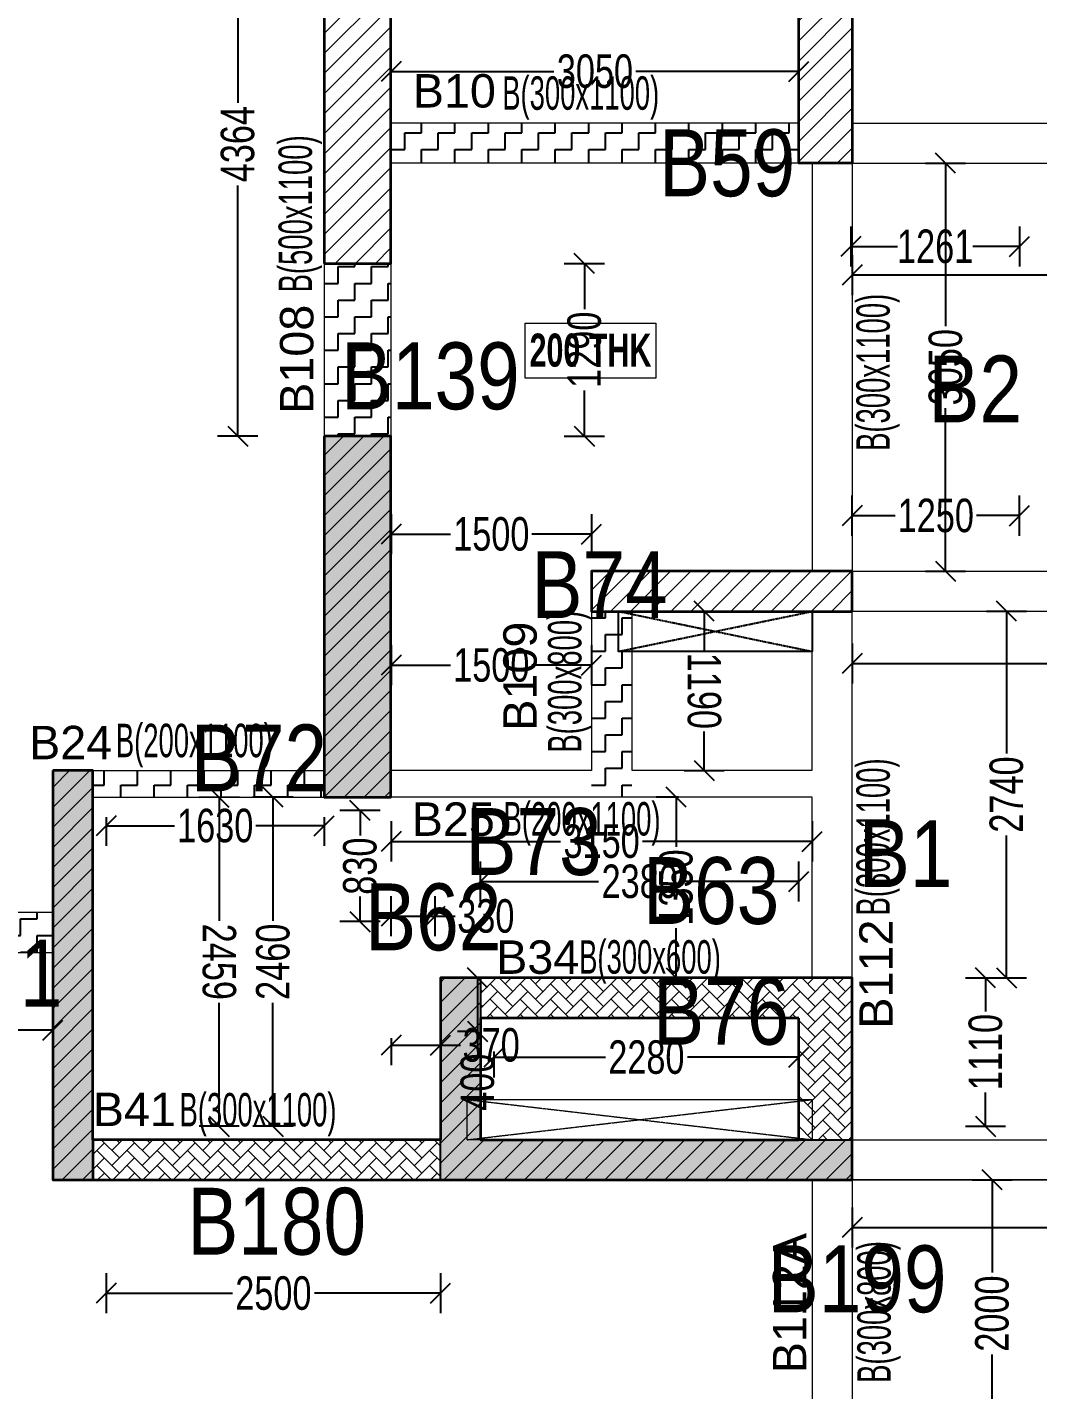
# Model space of a CAD drawing. Header units: millimetres. Extents: x -2 to 69443, y 95 to 32793.
# Drawn here: x 21854 to 29413, y 16221 to 26406 of the extents above; entities that cross this region are included whole.
import ezdxf
from ezdxf.enums import TextEntityAlignment as Align

# ---------------------------------------------------------------- set-up
doc = ezdxf.new("R2010")
doc.units = ezdxf.units.MM
doc.linetypes.add('HIDDEN', pattern=[0.375, 0.25, -0.125])
for name, color, linetype, lineweight in [('A-FLOR-IDEN', 11, 'Continuous', 9), ('A-HIDD-ABVE', 8, 'HIDDEN', 20), ('S-BEAM', 7, 'Continuous', 18), ('S-BEAM-IDEN', 2, 'Continuous', 9), ('S-COL HATCH', 9, 'Continuous', 0), ('S-COLS', 5, 'Continuous', 35)]:
    doc.layers.add(name, color=color, linetype=linetype, lineweight=lineweight)
for name, color, linetype in [('Abhinav working', 6, 'Continuous'), ('Beam Nos', 7, 'Continuous'), ('changes', 7, 'Continuous'), ('CUTOUT', 4, 'Continuous'), ('SUNK SLAB', 8, 'Continuous')]:
    doc.layers.add(name, color=color, linetype=linetype)
doc.styles.add('Dim.s & Anno.(Misc.)', font='ARIALN.TTF')
doc.styles.add('SC-BBS1', font='SansSerif')
doc.styles.add('SOBHA', font='swisscl.ttf')
doc.styles.add('Swis721 LtCn BT', font='swisscl.ttf', dxfattribs={"width": 0.9, "height": 233.355162})
doc.styles.add('Swis721 LtCn BT_B', font='', dxfattribs={"width": 0.9, "height": 246.918336})
doc.styles.get('Swis721 LtCn BT_B').set_extended_font_data('Swis721 LtCn BT', bold=True)
doc.dimstyles.new('S-100', dxfattribs={"dimscale": 100, "dimtxt": 2.5, "dimasz": 1.5, "dimexe": 1.5, "dimexo": 1.5, "dimgap": 0.1, "dimtad": 0, "dimdec": 0, "dimrnd": 0.0005, "dimzin": 0, "dimdsep": 46, "dimtxsty": 'SOBHA', "dimblk": 'OBLIQUE', "dimcen": 0.09, "dimclrd": 8, "dimclre": 8, "dimclrt": 6, "dimadec": 0, "dimazin": 0, "dimtfac": 1, "dimtdec": 0, "dimtofl": 0, "dimtmove": 0, "dimatfit": 3, "dimfxl": 1.5, "dimfxlon": 1, "dimtolj": 1, "dimtzin": 0, "dimlwd": -1, "dimlwe": -1, "dimarcsym": 0})
pattern_1 = [(45, (-31890644.18, 20635841.75), (-75.1300955, 75.1300955), [])]
pattern_2 = [(45, (-31792792.494, 20735559.75), (0, 113.13708499), [240, -80]), (135, (-31792735.926, 20735616.32), (9e-15, 113.13708499), [240, -80])]

# ---------------------------------------------------------------- blocks, each defined once
blk = doc.blocks.new('A$Cebf64a2d')
at = {"layer": 'S-COL HATCH', "transparency": 33554687}
h = blk.add_hatch(dxfattribs=at)
h.set_pattern_fill('ANSI31', color=256, scale=850)
h.set_pattern_definition(pattern_1)
h.paths.add_polyline_path([(21229, 18125), (21729, 18125), (21729, 22675), (21229, 22675)])
h = blk.add_hatch(dxfattribs=at)
h.set_pattern_fill('ANSI31', color=256, scale=850)
h.set_pattern_definition(pattern_1)
h.paths.add_polyline_path([(24779, 22681), (25179, 22681), (25179, 18875), (24779, 18875)])
h = blk.add_hatch(dxfattribs=at)
h.set_pattern_fill('ANSI31', color=256, scale=850)
h.set_pattern_definition(pattern_1)
h.paths.add_polyline_path([(21729, 16835), (21229, 16835), (21229, 14135), (21729, 14135)])
h = blk.add_hatch(dxfattribs=at)
h.set_pattern_fill('ANSI31', color=256, scale=850)
h.set_pattern_definition(pattern_1)
h.paths.add_polyline_path([(25179, 15825), (23229, 15825), (23229, 15525), (25179, 15525)])
h = blk.add_hatch(dxfattribs=at)
h.set_pattern_fill('ANSI31', color=256, scale=850)
h.set_pattern_definition(pattern_1)
h.paths.add_polyline_path([(19499, 14335), (19199, 14335), (19199, 11275), (19499, 11275), (19499, 11575)])
h = blk.add_hatch(dxfattribs=at)
h.set_pattern_fill('ANSI31', color=256, scale=850)
h.set_pattern_definition(pattern_1)
h.paths.add_polyline_path([(22099, 12785), (22399, 12785), (22399, 11575), (25179, 11575), (25179, 11275), (22099, 11275)])
at = {"layer": 'changes'}
blk.add_line((25179, 11575), (25179, 11275), dxfattribs=at)
at = {"layer": 'changes', "elevation": 0}
blk.add_lwpolyline([(22099, 12785), (22399, 12785), (22399, 11575), (25179, 11575), (25179, 11275), (22099, 11275)], close=True, dxfattribs=at)
at = {"layer": 'S-COL HATCH'}
blk.add_line((22399, 12485), (22399, 12785), dxfattribs=at)
at = {"layer": 'S-COLS'}
blk.add_line((19499, 11575), (19499, 11275), dxfattribs=at)
at = {"layer": 'S-COLS', "elevation": 0}
for points in [[(24779, 23515), (25179, 23515), (25179, 18875), (24779, 18875)], [(21229, 18125), (21729, 18125), (21729, 22675), (21229, 22675)], [(21229, 16835), (21229, 14135), (21729, 14135), (21729, 16835)], [(25179, 15825), (23229, 15825), (23229, 15525), (25179, 15525)], [(19199, 14335), (19199, 11275), (25179, 11275), (25179, 12785), (22099, 12785), (22099, 11575), (19499, 11575), (19499, 14335), (19199, 14335)], [(24779, 12485), (22399, 12485), (22399, 11575), (24779, 11575)]]:
    blk.add_lwpolyline(points, close=True, dxfattribs=at)
blk = doc.blocks.new('A$C2f35dc8c')
at = {"layer": 'S-COL HATCH', "transparency": 33554687}
h = blk.add_hatch(color=256, dxfattribs=at)
h.dxf.hatch_style = 1
h.paths.add_polyline_path([(21729, 16835), (21229, 16835), (21229, 14135), (21729, 14135)])
h = blk.add_hatch(color=256, dxfattribs=at)
h.dxf.hatch_style = 1
h.paths.add_polyline_path([(19499, 14335), (19199, 14335), (19199, 11275), (19499, 11275), (19499, 11575)])
h = blk.add_hatch(color=256, dxfattribs=at)
h.dxf.hatch_style = 1
h.paths.add_polyline_path([(22099, 12785), (22399, 12785), (22399, 11575), (25179, 11575), (25179, 11275), (22099, 11275)])
at = {"layer": 'S-COL HATCH'}
h = blk.add_hatch(dxfattribs=at)
h.set_pattern_fill('AR-HBONE', color=256, scale=20)
h.set_pattern_definition(pattern_2)
h.paths.add_polyline_path([(24779, 12485), (24779, 11575), (24779, 11575), (24779, 11575), (25179, 11575), (25179, 12785), (22399, 12785), (22399, 12485), (22399, 12485)])
h = blk.add_hatch(dxfattribs=at)
h.set_pattern_fill('AR-HBONE', color=256, scale=20)
h.set_pattern_definition(pattern_2)
h.paths.add_polyline_path([(19499, 11575), (19499, 11275), (22099, 11275), (22099, 11575)])
at = {"layer": 'changes'}
blk.add_line((25179, 11575, 0), (25179, 11275, 0), dxfattribs=at)
at = {"layer": 'changes', "elevation": 0}
blk.add_lwpolyline([(22099, 12785), (22399, 12785), (22399, 11575), (25179, 11575), (25179, 11275), (22099, 11275)], close=True, dxfattribs=at)
at = {"layer": 'S-COL HATCH'}
blk.add_line((22399, 12485, 0), (22399, 12785, 0), dxfattribs=at)
at = {"layer": 'S-COLS'}
blk.add_line((19499, 11575, 0), (19499, 11275, 0), dxfattribs=at)
at = {"layer": 'S-COLS', "elevation": 0}
for points in [[(21229, 16835), (21229, 14135), (21729, 14135), (21729, 16835)], [(19199, 14335), (19199, 11275), (25179, 11275), (25179, 12785), (22099, 12785), (22099, 11575), (19499, 11575), (19499, 14335), (19199, 14335)], [(24779, 12485), (22399, 12485), (22399, 11575), (24779, 11575)]]:
    blk.add_lwpolyline(points, close=True, dxfattribs=at)
blk = doc.blocks.new('A$C80c03267')
at = {"layer": 'CUTOUT', "color": 8, "linetype": 'HIDDEN'}
for p, q in [((18580, 2550), (20030, 2850)), ((18580, 2850), (20030, 2550))]:
    blk.add_line(p, q, dxfattribs=at)
at = {"layer": 'CUTOUT'}
blk.add_lwpolyline([(18580, 2850), (20030, 2850), (20030, 2550), (18580, 2550)], close=True, dxfattribs=at)
blk = doc.blocks.new('_OBLIQUE')
at = {"color": 0, "linetype": 'ByBlock'}
blk.add_line((-0.5, -0.5), (0.5, 0.5), dxfattribs=at)
blk = doc.blocks.new('*D373')
at = {"layer": 'Abhinav working', "color": 8, "transparency": 16777216}
for p, q in [((20725, 19058), (20725, 18758)), ((22045, 19058), (22045, 18758)), ((20725, 18908), (21081, 18908)), ((22045, 18908), (21689, 18908))]:
    blk.add_line(p, q, dxfattribs=at)
at = {"layer": 'Defpoints', "color": 0, "transparency": 16777216}
for p in [(20725, 19490, 0), (22045, 19490), (22045, 18908)]:
    blk.add_point(p, dxfattribs=at)
at = {"layer": 'Abhinav working', "color": 8, "transparency": 16777216, "xscale": 150, "yscale": 150, "zscale": 150, "rotation": 180}
blk.add_blockref('_OBLIQUE', (20725, 18908), dxfattribs=at)
at = {"layer": 'Abhinav working', "color": 8, "transparency": 16777216, "xscale": 150, "yscale": 150, "zscale": 150}
blk.add_blockref('_OBLIQUE', (22045, 18908), dxfattribs=at)
at = {"layer": 'Abhinav working', "color": 6, "transparency": 16777216, "insert": (21385, 18908), "char_height": 250, "attachment_point": 5, "style": 'SOBHA'}
blk.add_mtext('\\A1;1320', dxfattribs=at)
blk = doc.blocks.new('*D374')
at = {"layer": 'Abhinav working', "color": 8, "transparency": 16777216}
for p, q in [((22445, 20500), (22445, 20287)), ((24075, 20500), (24075, 20287)), ((22445, 20437), (22956, 20437)), ((24075, 20437), (23564, 20437))]:
    blk.add_line(p, q, dxfattribs=at)
at = {"layer": 'Defpoints', "color": 0, "transparency": 16777216}
for p in [(22445, 20650), (24075, 20650), (24075, 20437)]:
    blk.add_point(p, dxfattribs=at)
at = {"layer": 'Abhinav working', "color": 8, "transparency": 16777216, "xscale": 150, "yscale": 150, "zscale": 150, "rotation": 180}
blk.add_blockref('_OBLIQUE', (22445, 20437), dxfattribs=at)
at = {"layer": 'Abhinav working', "color": 8, "transparency": 16777216, "xscale": 150, "yscale": 150, "zscale": 150}
blk.add_blockref('_OBLIQUE', (24075, 20437), dxfattribs=at)
at = {"layer": 'Abhinav working', "color": 6, "transparency": 16777216, "insert": (23260, 20437), "char_height": 250, "attachment_point": 5, "style": 'SOBHA'}
blk.add_mtext('\\A1;1630', dxfattribs=at)
blk = doc.blocks.new('*D375')
at = {"layer": 'Abhinav working', "color": 8, "transparency": 16777216}
for p, q in [((23842, 20650), (23542, 20650)), ((23692, 20650), (23692, 19727)), ((23692, 18190), (23692, 19114)), ((23842, 18190), (23542, 18190))]:
    blk.add_line(p, q, dxfattribs=at)
at = {"layer": 'Defpoints', "color": 0, "transparency": 16777216}
for p in [(23692, 20650), (24275, 20650), (24275, 18190)]:
    blk.add_point(p, dxfattribs=at)
at = {"layer": 'Abhinav working', "color": 8, "transparency": 16777216, "xscale": 150, "yscale": 150, "zscale": 150}
for p, rotation in [((23692, 20650), 90), ((23692, 18190), 270)]:
    blk.add_blockref('_OBLIQUE', p, dxfattribs=dict(at, rotation=rotation))
at = {"layer": 'Abhinav working', "color": 6, "transparency": 16777216, "insert": (23692, 19420), "char_height": 250, "attachment_point": 5, "rotation": 90, "style": 'SOBHA'}
blk.add_mtext('\\A1;2460', dxfattribs=at)
blk = doc.blocks.new('*D376')
at = {"layer": 'Abhinav working', "color": 8, "transparency": 16777216}
for p, q in [((24575, 21787), (24575, 21487)), ((26075, 21787), (26075, 21487)), ((24575, 21637), (25021, 21637)), ((26075, 21637), (25629, 21637))]:
    blk.add_line(p, q, dxfattribs=at)
at = {"layer": 'Defpoints', "color": 0, "transparency": 16777216}
for p in [(24575, 21940), (26075, 21940), (26075, 21637)]:
    blk.add_point(p, dxfattribs=at)
at = {"layer": 'Abhinav working', "color": 8, "transparency": 16777216, "xscale": 150, "yscale": 150, "zscale": 150, "rotation": 180}
blk.add_blockref('_OBLIQUE', (24575, 21637), dxfattribs=at)
at = {"layer": 'Abhinav working', "color": 8, "transparency": 16777216, "xscale": 150, "yscale": 150, "zscale": 150}
blk.add_blockref('_OBLIQUE', (26075, 21637), dxfattribs=at)
at = {"layer": 'Abhinav working', "color": 6, "transparency": 16777216, "insert": (25325, 21637), "char_height": 250, "attachment_point": 5, "style": 'SOBHA'}
blk.add_mtext('\\A1;1500', dxfattribs=at)
blk = doc.blocks.new('*D377')
at = {"layer": 'Abhinav working', "color": 8, "transparency": 16777216}
for p, q in [((24575, 19611), (24575, 19911)), ((24905, 19611), (24905, 19911)), ((24575, 19761), (24905, 19761)), ((24905, 19761), (25055, 19761))]:
    blk.add_line(p, q, dxfattribs=at)
at = {"layer": 'Defpoints', "color": 0, "transparency": 16777216}
for p in [(24905, 19761), (24575, 19300), (24905, 19300)]:
    blk.add_point(p, dxfattribs=at)
at = {"layer": 'Abhinav working', "color": 8, "transparency": 16777216, "xscale": 150, "yscale": 150, "zscale": 150, "rotation": 180}
blk.add_blockref('_OBLIQUE', (24575, 19761), dxfattribs=at)
at = {"layer": 'Abhinav working', "color": 8, "transparency": 16777216, "xscale": 150, "yscale": 150, "zscale": 150}
blk.add_blockref('_OBLIQUE', (24905, 19761), dxfattribs=at)
at = {"layer": 'Abhinav working', "color": 6, "transparency": 16777216, "insert": (25284, 19761), "char_height": 250, "attachment_point": 5, "style": 'SOBHA'}
blk.add_mtext('\\A1;330', dxfattribs=at)
blk = doc.blocks.new('*D378')
at = {"layer": 'Abhinav working', "color": 8, "transparency": 16777216}
for p, q in [((25345, 18750), (25345, 18556)), ((27625, 18750), (27625, 18556)), ((25345, 18706), (26178, 18706)), ((27625, 18706), (26792, 18706))]:
    blk.add_line(p, q, dxfattribs=at)
at = {"layer": 'Defpoints', "color": 0, "transparency": 16777216}
for p in [(25345, 18900), (27625, 18900), (27625, 18706)]:
    blk.add_point(p, dxfattribs=at)
at = {"layer": 'Abhinav working', "color": 8, "transparency": 16777216, "xscale": 150, "yscale": 150, "zscale": 150, "rotation": 180}
blk.add_blockref('_OBLIQUE', (25345, 18706), dxfattribs=at)
at = {"layer": 'Abhinav working', "color": 8, "transparency": 16777216, "xscale": 150, "yscale": 150, "zscale": 150}
blk.add_blockref('_OBLIQUE', (27625, 18706), dxfattribs=at)
at = {"layer": 'Abhinav working', "color": 6, "transparency": 16777216, "insert": (26485, 18706), "char_height": 250, "attachment_point": 5, "style": 'SOBHA'}
blk.add_mtext('\\A1;2280', dxfattribs=at)
blk = doc.blocks.new('*D379')
at = {"layer": 'Abhinav working', "color": 8, "transparency": 16777216}
for p, q in [((25222, 19300), (25072, 19300)), ((25222, 19300), (25222, 18900)), ((25222, 18900), (25072, 18900)), ((25222, 18900), (25222, 18750))]:
    blk.add_line(p, q, dxfattribs=at)
at = {"layer": 'Defpoints', "color": 0, "transparency": 16777216}
for p in [(25345, 19300), (25222, 18900), (25345, 18900)]:
    blk.add_point(p, dxfattribs=at)
at = {"layer": 'Abhinav working', "color": 8, "transparency": 16777216, "xscale": 150, "yscale": 150, "zscale": 150}
for p, rotation in [((25222, 19300), 90), ((25222, 18900), 270)]:
    blk.add_blockref('_OBLIQUE', p, dxfattribs=dict(at, rotation=rotation))
at = {"layer": 'Abhinav working', "color": 6, "transparency": 16777216, "insert": (25222, 18520), "char_height": 250, "attachment_point": 5, "rotation": 90, "style": 'SOBHA'}
blk.add_mtext('\\A1;400', dxfattribs=at)
blk = doc.blocks.new('*D380')
at = {"layer": 'Abhinav working', "color": 8, "transparency": 16777216}
for p, q in [((28872, 19300), (29172, 19300)), ((29022, 19300), (29022, 19049)), ((29022, 18190), (29022, 18442)), ((28872, 18190), (29172, 18190))]:
    blk.add_line(p, q, dxfattribs=at)
at = {"layer": 'Defpoints', "color": 0, "transparency": 16777216}
for p in [(28025, 19300), (28025, 18190), (29022, 18190)]:
    blk.add_point(p, dxfattribs=at)
at = {"layer": 'Abhinav working', "color": 8, "transparency": 16777216, "xscale": 150, "yscale": 150, "zscale": 150}
for p, rotation in [((29022, 19300), 90), ((29022, 18190), 270)]:
    blk.add_blockref('_OBLIQUE', p, dxfattribs=dict(at, rotation=rotation))
at = {"layer": 'Abhinav working', "color": 6, "transparency": 16777216, "insert": (29022, 18745), "char_height": 250, "attachment_point": 5, "rotation": 90, "style": 'SOBHA'}
blk.add_mtext('\\A1;1110', dxfattribs=at)
blk = doc.blocks.new('*D435')
at = {"layer": 'Abhinav working', "color": 8, "transparency": 16777216}
for p, q in [((28025, 24704), (28025, 24404)), ((34225, 24704), (34225, 24404)), ((28025, 24554), (30818, 24554)), ((34225, 24554), (31432, 24554))]:
    blk.add_line(p, q, dxfattribs=at)
at = {"layer": 'Defpoints', "color": 0, "transparency": 16777216}
for p in [(28025, 25340), (34225, 25340), (34225, 24554)]:
    blk.add_point(p, dxfattribs=at)
at = {"layer": 'Abhinav working', "color": 8, "transparency": 16777216, "xscale": 150, "yscale": 150, "zscale": 150, "rotation": 180}
blk.add_blockref('_OBLIQUE', (28025, 24554), dxfattribs=at)
at = {"layer": 'Abhinav working', "color": 8, "transparency": 16777216, "xscale": 150, "yscale": 150, "zscale": 150}
blk.add_blockref('_OBLIQUE', (34225, 24554), dxfattribs=at)
at = {"layer": 'Abhinav working', "color": 6, "transparency": 16777216, "insert": (31125, 24554), "char_height": 250, "attachment_point": 5, "style": 'SOBHA'}
blk.add_mtext('\\A1;6200', dxfattribs=at)
blk = doc.blocks.new('*D436')
at = {"layer": 'Abhinav working', "color": 8, "transparency": 16777216}
for p, q in [((28025, 17584), (28025, 17284)), ((34225, 17584), (34225, 17284)), ((28025, 17434), (30818, 17434)), ((34225, 17434), (31432, 17434))]:
    blk.add_line(p, q, dxfattribs=at)
at = {"layer": 'Defpoints', "color": 0, "transparency": 16777216}
for p in [(28025, 17790), (34225, 17790), (34225, 17434)]:
    blk.add_point(p, dxfattribs=at)
at = {"layer": 'Abhinav working', "color": 8, "transparency": 16777216, "xscale": 150, "yscale": 150, "zscale": 150, "rotation": 180}
blk.add_blockref('_OBLIQUE', (28025, 17434), dxfattribs=at)
at = {"layer": 'Abhinav working', "color": 8, "transparency": 16777216, "xscale": 150, "yscale": 150, "zscale": 150}
blk.add_blockref('_OBLIQUE', (34225, 17434), dxfattribs=at)
at = {"layer": 'Abhinav working', "color": 6, "transparency": 16777216, "insert": (31125, 17434), "char_height": 250, "attachment_point": 5, "style": 'SOBHA'}
blk.add_mtext('\\A1;6200', dxfattribs=at)
blk = doc.blocks.new('*D437')
at = {"layer": 'Abhinav working', "color": 8, "transparency": 16777216}
for p, q in [((28921, 17790), (29221, 17790)), ((29071, 17790), (29071, 17097)), ((29071, 15790), (29071, 16484)), ((28921, 15790), (29221, 15790))]:
    blk.add_line(p, q, dxfattribs=at)
at = {"layer": 'Defpoints', "color": 0, "transparency": 16777216}
for p in [(28025, 17790), (29071, 17790), (28025, 15790)]:
    blk.add_point(p, dxfattribs=at)
at = {"layer": 'Abhinav working', "color": 8, "transparency": 16777216, "xscale": 150, "yscale": 150, "zscale": 150}
for p, rotation in [((29071, 17790), 90), ((29071, 15790), 270)]:
    blk.add_blockref('_OBLIQUE', p, dxfattribs=dict(at, rotation=rotation))
at = {"layer": 'Abhinav working', "color": 6, "transparency": 16777216, "insert": (29071, 16790), "char_height": 250, "attachment_point": 5, "rotation": 90, "style": 'SOBHA'}
blk.add_mtext('\\A1;2000', dxfattribs=at)
blk = doc.blocks.new('*D440')
at = {"layer": 'Abhinav working', "color": 8, "transparency": 16777216}
for p, q in [((22445, 17092), (22445, 16792)), ((24945, 17092), (24945, 16792)), ((22445, 16942), (23388, 16942)), ((24945, 16942), (24002, 16942))]:
    blk.add_line(p, q, dxfattribs=at)
at = {"layer": 'Defpoints', "color": 0, "transparency": 16777216}
for p in [(22445, 17790), (24945, 17790), (24945, 16942)]:
    blk.add_point(p, dxfattribs=at)
at = {"layer": 'Abhinav working', "color": 8, "transparency": 16777216, "xscale": 150, "yscale": 150, "zscale": 150, "rotation": 180}
blk.add_blockref('_OBLIQUE', (22445, 16942), dxfattribs=at)
at = {"layer": 'Abhinav working', "color": 8, "transparency": 16777216, "xscale": 150, "yscale": 150, "zscale": 150}
blk.add_blockref('_OBLIQUE', (24945, 16942), dxfattribs=at)
at = {"layer": 'Abhinav working', "color": 6, "transparency": 16777216, "insert": (23695, 16942), "char_height": 250, "attachment_point": 5, "style": 'SOBHA'}
blk.add_mtext('\\A1;2500', dxfattribs=at)
blk = doc.blocks.new('*D457')
at = {"layer": 'Abhinav working', "color": 8, "transparency": 16777216}
for p, q in [((23439, 20650), (23139, 20649)), ((23289, 20649), (23289, 19726)), ((23290, 18190), (23290, 19113)), ((23440, 18190), (23140, 18190))]:
    blk.add_line(p, q, dxfattribs=at)
at = {"layer": 'Defpoints', "color": 0, "transparency": 16777216}
for p in [(24274, 20650), (23290, 18190), (24275, 18190)]:
    blk.add_point(p, dxfattribs=at)
at = {"layer": 'Abhinav working', "color": 8, "transparency": 16777216, "xscale": 150, "yscale": 150, "zscale": 150}
for p, rotation in [((23289, 20649), 90.01370743428349), ((23290, 18190), 270.0137074342835)]:
    blk.add_blockref('_OBLIQUE', p, dxfattribs=dict(at, rotation=rotation))
at = {"layer": 'Abhinav working', "color": 6, "transparency": 16777216, "insert": (23289, 19420), "char_height": 250, "attachment_point": 5, "rotation": 270.0137, "style": 'SOBHA'}
blk.add_mtext('\\A1;2459', dxfattribs=at)
blk = doc.blocks.new('*D458')
at = {"layer": 'Abhinav working', "color": 8, "transparency": 16777216}
for p, q in [((24575, 18850), (24575, 18647)), ((24945, 18850), (24945, 18647)), ((24575, 18797), (24945, 18797)), ((24945, 18797), (25095, 18797))]:
    blk.add_line(p, q, dxfattribs=at)
at = {"layer": 'Defpoints', "color": 0, "transparency": 16777216}
for p in [(24575, 19000), (24945, 19000), (24945, 18797)]:
    blk.add_point(p, dxfattribs=at)
at = {"layer": 'Abhinav working', "color": 8, "transparency": 16777216, "xscale": 150, "yscale": 150, "zscale": 150, "rotation": 180}
blk.add_blockref('_OBLIQUE', (24575, 18797), dxfattribs=at)
at = {"layer": 'Abhinav working', "color": 8, "transparency": 16777216, "xscale": 150, "yscale": 150, "zscale": 150}
blk.add_blockref('_OBLIQUE', (24945, 18797), dxfattribs=at)
at = {"layer": 'Abhinav working', "color": 6, "transparency": 16777216, "insert": (25324, 18797), "char_height": 250, "attachment_point": 5, "style": 'SOBHA'}
blk.add_mtext('\\A1;370', dxfattribs=at)
blk = doc.blocks.new('*D459')
at = {"layer": 'Abhinav working', "color": 8, "transparency": 16777216}
for p, q in [((25245, 19870), (25245, 20170)), ((27625, 19870), (27625, 20170)), ((25245, 20020), (26128, 20020)), ((27625, 20020), (26741, 20020))]:
    blk.add_line(p, q, dxfattribs=at)
at = {"layer": 'Defpoints', "color": 0, "transparency": 16777216}
for p in [(27625, 20020), (25245, 19300), (27625, 19300)]:
    blk.add_point(p, dxfattribs=at)
at = {"layer": 'Abhinav working', "color": 8, "transparency": 16777216, "xscale": 150, "yscale": 150, "zscale": 150}
for p, rotation in [((25245, 20020), 180.0170933098416), ((27625, 20020), 0.0170933098416402)]:
    blk.add_blockref('_OBLIQUE', p, dxfattribs=dict(at, rotation=rotation))
at = {"layer": 'Abhinav working', "color": 6, "transparency": 16777216, "insert": (26435, 20020), "char_height": 250, "attachment_point": 5, "rotation": 0.0171, "style": 'SOBHA'}
blk.add_mtext('\\A1;2380', dxfattribs=at)
blk = doc.blocks.new('*D282')
at = {"layer": 'Abhinav working', "color": 8, "transparency": 16777216}
for p, q in [((25871, 24640), (26171, 24640)), ((26021, 24640), (26021, 24299)), ((26021, 23350), (26021, 23691)), ((25871, 23350), (26171, 23350))]:
    blk.add_line(p, q, dxfattribs=at)
at = {"layer": 'Defpoints', "color": 0, "transparency": 16777216}
for p in [(24575, 24640), (24575, 23350), (26021, 23350)]:
    blk.add_point(p, dxfattribs=at)
at = {"layer": 'Abhinav working', "color": 8, "transparency": 16777216, "xscale": 150, "yscale": 150, "zscale": 150}
for p, rotation in [((26021, 24640), 90), ((26021, 23350), 270)]:
    blk.add_blockref('_OBLIQUE', p, dxfattribs=dict(at, rotation=rotation))
at = {"layer": 'Abhinav working', "color": 6, "transparency": 16777216, "insert": (26021, 23995), "char_height": 250, "attachment_point": 5, "rotation": 90, "style": 'SOBHA'}
blk.add_mtext('\\A1;1290', dxfattribs=at)
blk = doc.blocks.new('*D300')
at = {"layer": 'Abhinav working', "color": 8, "transparency": 16777216}
for p, q in [((26767, 22040), (27067, 22040)), ((26917, 22040), (26917, 21749)), ((26917, 20850), (26917, 21142)), ((26767, 20850), (27067, 20850))]:
    blk.add_line(p, q, dxfattribs=at)
at = {"layer": 'Defpoints', "color": 0, "transparency": 16777216}
for p in [(26075, 22040), (26917, 22040), (26075, 20850)]:
    blk.add_point(p, dxfattribs=at)
at = {"layer": 'Abhinav working', "color": 8, "transparency": 16777216, "xscale": 150, "yscale": 150, "zscale": 150}
for p, rotation in [((26917, 22040), 90.00021059596487), ((26917, 20850), 270.0002105959649)]:
    blk.add_blockref('_OBLIQUE', p, dxfattribs=dict(at, rotation=rotation))
at = {"layer": 'Abhinav working', "color": 6, "transparency": 16777216, "insert": (26917, 21445), "char_height": 250, "attachment_point": 5, "rotation": 270.0002, "style": 'SOBHA'}
blk.add_mtext('\\A1;1190', dxfattribs=at)
blk = doc.blocks.new('*D309')
at = {"layer": 'Abhinav working', "color": 8, "transparency": 16777216}
for p, q in [((29029, 22040), (29329, 22040)), ((29179, 22040), (29179, 20977)), ((29179, 19300), (29179, 20364)), ((29029, 19300), (29329, 19300))]:
    blk.add_line(p, q, dxfattribs=at)
at = {"layer": 'Defpoints', "color": 0, "transparency": 16777216}
for p in [(28025, 22040), (29179, 22040), (28025, 19300)]:
    blk.add_point(p, dxfattribs=at)
at = {"layer": 'Abhinav working', "color": 8, "transparency": 16777216, "xscale": 150, "yscale": 150, "zscale": 150}
for p, rotation in [((29179, 22040), 90), ((29179, 19300), 270)]:
    blk.add_blockref('_OBLIQUE', p, dxfattribs=dict(at, rotation=rotation))
at = {"layer": 'Abhinav working', "color": 6, "transparency": 16777216, "insert": (29179, 20670), "char_height": 250, "attachment_point": 5, "rotation": 90, "style": 'SOBHA'}
blk.add_mtext('\\A1;2740', dxfattribs=at)
blk = doc.blocks.new('*D310')
at = {"layer": 'Abhinav working', "color": 8, "transparency": 16777216}
for p, q in [((28573, 25390), (28873, 25390)), ((28723, 25390), (28723, 24172)), ((28723, 22340), (28723, 23559)), ((28573, 22340), (28873, 22340))]:
    blk.add_line(p, q, dxfattribs=at)
at = {"layer": 'Defpoints', "color": 0, "transparency": 16777216}
for p in [(28025, 25390), (28025, 22340), (28723, 22340)]:
    blk.add_point(p, dxfattribs=at)
at = {"layer": 'Abhinav working', "color": 8, "transparency": 16777216, "xscale": 150, "yscale": 150, "zscale": 150}
for p, rotation in [((28723, 25390), 90), ((28723, 22340), 270)]:
    blk.add_blockref('_OBLIQUE', p, dxfattribs=dict(at, rotation=rotation))
at = {"layer": 'Abhinav working', "color": 6, "transparency": 16777216, "insert": (28723, 23865), "char_height": 250, "attachment_point": 5, "rotation": 90, "style": 'SOBHA'}
blk.add_mtext('\\A1;3050', dxfattribs=at)
blk = doc.blocks.new('*D344')
at = {"layer": 'Abhinav working', "color": 8, "transparency": 16777216}
for p, q in [((24575, 20470), (24575, 20170)), ((27725, 20470), (27725, 20170)), ((24575, 20320), (25843, 20320)), ((27725, 20320), (26457, 20320))]:
    blk.add_line(p, q, dxfattribs=at)
at = {"layer": 'Defpoints', "color": 0, "transparency": 16777216}
for p in [(24575, 20650), (27725, 20650), (27725, 20320)]:
    blk.add_point(p, dxfattribs=at)
at = {"layer": 'Abhinav working', "color": 8, "transparency": 16777216, "xscale": 150, "yscale": 150, "zscale": 150, "rotation": 180}
blk.add_blockref('_OBLIQUE', (24575, 20320), dxfattribs=at)
at = {"layer": 'Abhinav working', "color": 8, "transparency": 16777216, "xscale": 150, "yscale": 150, "zscale": 150}
blk.add_blockref('_OBLIQUE', (27725, 20320), dxfattribs=at)
at = {"layer": 'Abhinav working', "color": 6, "transparency": 16777216, "insert": (26150, 20320), "char_height": 250, "attachment_point": 5, "style": 'SOBHA'}
blk.add_mtext('\\A1;3150', dxfattribs=at)
blk = doc.blocks.new('*D249')
at = {"layer": 'Abhinav working', "color": 8, "transparency": 16777216}
for p, q in [((24575, 25926), (24575, 26226)), ((27625, 25926), (27625, 26226)), ((24575, 26076), (25793, 26076)), ((27625, 26076), (26407, 26076))]:
    blk.add_line(p, q, dxfattribs=at)
at = {"layer": 'Defpoints', "color": 0, "transparency": 16777216}
for p in [(27625, 26076), (24575, 25590), (27625, 25590)]:
    blk.add_point(p, dxfattribs=at)
at = {"layer": 'Abhinav working', "color": 8, "transparency": 16777216, "xscale": 150, "yscale": 150, "zscale": 150, "rotation": 180}
blk.add_blockref('_OBLIQUE', (24575, 26076), dxfattribs=at)
at = {"layer": 'Abhinav working', "color": 8, "transparency": 16777216, "xscale": 150, "yscale": 150, "zscale": 150}
blk.add_blockref('_OBLIQUE', (27625, 26076), dxfattribs=at)
at = {"layer": 'Abhinav working', "color": 6, "transparency": 16777216, "insert": (26100, 26076), "char_height": 250, "attachment_point": 5, "style": 'SOBHA'}
blk.add_mtext('\\A1;3050', dxfattribs=at)
blk = doc.blocks.new('*D250')
at = {"layer": 'Abhinav working', "color": 8, "transparency": 16777216}
for p, q in [((24575, 22767), (24575, 22467)), ((26075, 22767), (26075, 22467)), ((24575, 22617), (25021, 22617)), ((26075, 22617), (25629, 22617))]:
    blk.add_line(p, q, dxfattribs=at)
at = {"layer": 'Defpoints', "color": 0, "transparency": 16777216}
for p in [(24575, 23250), (26075, 23250), (26075, 22617)]:
    blk.add_point(p, dxfattribs=at)
at = {"layer": 'Abhinav working', "color": 8, "transparency": 16777216, "xscale": 150, "yscale": 150, "zscale": 150, "rotation": 180}
blk.add_blockref('_OBLIQUE', (24575, 22617), dxfattribs=at)
at = {"layer": 'Abhinav working', "color": 8, "transparency": 16777216, "xscale": 150, "yscale": 150, "zscale": 150}
blk.add_blockref('_OBLIQUE', (26075, 22617), dxfattribs=at)
at = {"layer": 'Abhinav working', "color": 6, "transparency": 16777216, "insert": (25325, 22617), "char_height": 250, "attachment_point": 5, "style": 'SOBHA'}
blk.add_mtext('\\A1;1500', dxfattribs=at)
blk = doc.blocks.new('*D251')
at = {"layer": 'Abhinav working', "color": 8, "transparency": 16777216}
for p, q in [((24493, 20550), (24193, 20550)), ((24343, 20550), (24343, 20364)), ((24343, 19720), (24343, 19907)), ((24493, 19720), (24193, 19720))]:
    blk.add_line(p, q, dxfattribs=at)
at = {"layer": 'Defpoints', "color": 0, "transparency": 16777216}
for p in [(24343, 20550), (25045, 20550), (25045, 19720)]:
    blk.add_point(p, dxfattribs=at)
at = {"layer": 'Abhinav working', "color": 8, "transparency": 16777216, "xscale": 150, "yscale": 150, "zscale": 150}
for p, rotation in [((24343, 20550), 89.99988758038377), ((24343, 19720), 269.9998875803838)]:
    blk.add_blockref('_OBLIQUE', p, dxfattribs=dict(at, rotation=rotation))
at = {"layer": 'Abhinav working', "color": 6, "transparency": 16777216, "insert": (24343, 20135), "char_height": 250, "attachment_point": 5, "rotation": 89.9999, "style": 'SOBHA'}
blk.add_mtext('\\A1;830', dxfattribs=at)
blk = doc.blocks.new('*D252')
at = {"layer": 'Abhinav working', "color": 8, "transparency": 16777216}
for p, q in [((26725, 20650), (26557, 20650)), ((26707, 20650), (26707, 20279)), ((26707, 19300), (26707, 19672)), ((26725, 19300), (26557, 19300))]:
    blk.add_line(p, q, dxfattribs=at)
at = {"layer": 'Defpoints', "color": 0, "transparency": 16777216}
for p in [(26707, 20650), (26875, 20650), (26875, 19300)]:
    blk.add_point(p, dxfattribs=at)
at = {"layer": 'Abhinav working', "color": 8, "transparency": 16777216, "xscale": 150, "yscale": 150, "zscale": 150}
for p, rotation in [((26707, 20650), 90), ((26707, 19300), 270)]:
    blk.add_blockref('_OBLIQUE', p, dxfattribs=dict(at, rotation=rotation))
at = {"layer": 'Abhinav working', "color": 6, "transparency": 16777216, "insert": (26707, 19975), "char_height": 250, "attachment_point": 5, "rotation": 90, "style": 'SOBHA'}
blk.add_mtext('\\A1;1350', dxfattribs=at)
blk = doc.blocks.new('*D254')
at = {"layer": 'Abhinav working', "color": 8, "transparency": 16777216}
for p, q in [((28025, 22605), (28025, 22905)), ((29275, 22605), (29275, 22905)), ((28025, 22755), (28346, 22755)), ((29275, 22755), (28954, 22755))]:
    blk.add_line(p, q, dxfattribs=at)
at = {"layer": 'Defpoints', "color": 0, "transparency": 16777216}
for p in [(29275, 22755), (28025, 22340), (29275, 22341)]:
    blk.add_point(p, dxfattribs=at)
at = {"layer": 'Abhinav working', "color": 8, "transparency": 16777216, "xscale": 150, "yscale": 150, "zscale": 150}
for p, rotation in [((28025, 22755), 180.0092570356888), ((29275, 22755), 0.0092570356888645)]:
    blk.add_blockref('_OBLIQUE', p, dxfattribs=dict(at, rotation=rotation))
at = {"layer": 'Abhinav working', "color": 6, "transparency": 16777216, "insert": (28650, 22755), "char_height": 250, "attachment_point": 5, "rotation": 0.0093, "style": 'SOBHA'}
blk.add_mtext('\\A1;1250', dxfattribs=at)
blk = doc.blocks.new('*D255')
at = {"layer": 'Abhinav working', "color": 8, "transparency": 16777216}
for p, q in [((28014, 24917), (28014, 24617)), ((29275, 24917), (29275, 24617)), ((28014, 24767), (28363, 24767)), ((29275, 24767), (28926, 24767))]:
    blk.add_line(p, q, dxfattribs=at)
at = {"layer": 'Defpoints', "color": 0, "transparency": 16777216}
for p in [(28014, 25390), (29275, 25390), (29275, 24767)]:
    blk.add_point(p, dxfattribs=at)
at = {"layer": 'Abhinav working', "color": 8, "transparency": 16777216, "xscale": 150, "yscale": 150, "zscale": 150, "rotation": 180}
blk.add_blockref('_OBLIQUE', (28014, 24767), dxfattribs=at)
at = {"layer": 'Abhinav working', "color": 8, "transparency": 16777216, "xscale": 150, "yscale": 150, "zscale": 150}
blk.add_blockref('_OBLIQUE', (29275, 24767), dxfattribs=at)
at = {"layer": 'Abhinav working', "color": 6, "transparency": 16777216, "insert": (28645, 24767), "char_height": 250, "attachment_point": 5, "style": 'SOBHA'}
blk.add_mtext('\\A1;1261', dxfattribs=at)
blk = doc.blocks.new('*D269')
at = {"layer": 'Abhinav working', "color": 8, "transparency": 16777216}
for p, q in [((28025, 21800), (28025, 21500)), ((34225, 21800), (34225, 21500)), ((28025, 21650), (30818, 21650)), ((34225, 21650), (31432, 21650))]:
    blk.add_line(p, q, dxfattribs=at)
at = {"layer": 'Defpoints', "color": 0, "transparency": 16777216}
for p in [(28025, 22040, 0), (34225, 22040), (34225, 21650)]:
    blk.add_point(p, dxfattribs=at)
at = {"layer": 'Abhinav working', "color": 8, "transparency": 16777216, "xscale": 150, "yscale": 150, "zscale": 150, "rotation": 180}
blk.add_blockref('_OBLIQUE', (28025, 21650), dxfattribs=at)
at = {"layer": 'Abhinav working', "color": 8, "transparency": 16777216, "xscale": 150, "yscale": 150, "zscale": 150}
blk.add_blockref('_OBLIQUE', (34225, 21650), dxfattribs=at)
at = {"layer": 'Abhinav working', "color": 6, "transparency": 16777216, "insert": (31125, 21650), "char_height": 250, "attachment_point": 5, "style": 'SOBHA'}
blk.add_mtext('\\A1;6200', dxfattribs=at)
blk = doc.blocks.new('*D270')
at = {"layer": 'Abhinav working', "color": 8, "transparency": 16777216}
for p, q in [((23578, 27714), (23278, 27714)), ((23428, 27714), (23428, 25842)), ((23428, 23350), (23428, 25223)), ((23578, 23350), (23278, 23350))]:
    blk.add_line(p, q, dxfattribs=at)
at = {"layer": 'Defpoints', "color": 0, "transparency": 16777216}
for p in [(23428, 27714), (24075, 27714), (24075, 23350)]:
    blk.add_point(p, dxfattribs=at)
at = {"layer": 'Abhinav working', "color": 8, "transparency": 16777216, "xscale": 150, "yscale": 150, "zscale": 150}
for p, rotation in [((23428, 27714), 90), ((23428, 23350), 270)]:
    blk.add_blockref('_OBLIQUE', p, dxfattribs=dict(at, rotation=rotation))
at = {"layer": 'Abhinav working', "color": 6, "transparency": 16777216, "insert": (23428, 25532), "char_height": 250, "attachment_point": 5, "rotation": 90, "style": 'SOBHA'}
blk.add_mtext('\\A1;4364', dxfattribs=at)

msp = doc.modelspace()

# ---------------------------------------------------------------- hatches: boundary and pattern name
at = {"layer": 'SUNK SLAB'}
h = msp.add_hatch(dxfattribs=at)
h.set_pattern_fill('ZIGZAG', color=8, scale=1000, style=0)
h.set_pattern_definition([(0, (-31789946.8, 20737491.14), (125, 125), [125, -125]), (90, (-31789821.8, 20737491.14), (-125, 125), [125, -125])])
h.paths.add_polyline_path([(22045.1, 19789.7), (20675.1, 19789.7), (20675.1, 19489.7), (22045.1, 19489.7)])
h.paths.add_polyline_path([(24075.1, 20849.7), (22345.1, 20849.7), (22345.1, 20849.7), (22345.1, 20649.7), (24075.1, 20649.7)])
h.paths.add_polyline_path([(24575.1, 24639.7), (24075.1, 24639.7), (24075.1, 23349.7), (24575.1, 23349.7)])
h.paths.add_polyline_path([(27625.1, 25689.7), (24575.1, 25689.7), (24575.1, 25389.7), (24675.1, 25389.7), (24675.1, 25389.7), (25585.1, 25389.7), (25585.1, 25389.7), (27625.1, 25389.7)])
h.paths.add_polyline_path([(26375.1, 22039.7), (26075.1, 22039.7), (26075.1, 20649.7), (26375.1, 20649.7)])

# ---------------------------------------------------------------- linework, layer by layer
at = {"layer": 'A-FLOR-IDEN', "color": 8, "flags": 128}
msp.add_lwpolyline([(26555.5, 24194), (26555.5, 23782.2), (25578, 23782.2), (25578, 24194)], close=True, dxfattribs=at)
at = {"layer": 'A-HIDD-ABVE', "linetype": 'HIDDEN'}
for p, q in [((25145.1, 18389.9), (27725.1, 18089.7)), ((25145.1, 18089.7), (27725.1, 18389.9))]:
    msp.add_line(p, q, dxfattribs=at)
at = {"layer": 'S-BEAM', "linetype": 'HIDDEN'}
for p, q in [((24075.1, 27714.7), (24075.1, 23349.7)), ((24575, 23349.7, 0), (24575, 27714.7)), ((27625.1, 25689.7), (24575.1, 25689.7)), ((28025.1, 25689.7), (34225.1, 25689.7)), ((27625.1, 25389.7), (24575.1, 25389.7)), ((27725.1, 25389.7), (27725.1, 22339.7)), ((28025.1, 25389.7), (28025.1, 22339.7)), ((28025.1, 25389.7), (34225.1, 25389.7)), ((28025.1, 22339.7), (34225.1, 22339.7)), ((26075.1, 22039.7), (26075.1, 20849.7)), ((26375.1, 22039.7), (26375.1, 20849.7)), ((27725.1, 20849.7), (27725.1, 22039.7)), ((28025.1, 19099.7), (28025.1, 22039.7)), ((28025.1, 22039.7), (34225.1, 22039.7)), ((22345.1, 20849.7), (24075.1, 20849.7)), ((26075.1, 20849.7), (24575.1, 20849.7)), ((27725.1, 20849.7), (26375.1, 20849.7)), ((22345.1, 20649.7), (24075.1, 20649.7)), ((27725.1, 20649.7), (24575.1, 20649.7)), ((27725.1, 19299.7), (27725.1, 20649.7)), ((20675.1, 19789.7), (22045.1, 19789.7)), ((20675.1, 19489.7), (22045.1, 19489.7)), ((28025.1, 18089.7), (34225.1, 18089.7)), ((27725.1, 17789.7), (27725.1, 15789.7)), ((28025.1, 17789.7), (34225.1, 17789.7)), ((28025.1, 17789.7), (28025.1, 15789.7)), ((34225.1, 17789.7), (28025.1, 17789.7))]:
    msp.add_line(p, q, dxfattribs=at)
at = {"layer": 'S-BEAM', "elevation": 0}
msp.add_lwpolyline([(27725.1, 18089.7), (25145.1, 18089.7), (25145.1, 18389.9), (27725.1, 18389.9)], close=True, dxfattribs=at)

# ---------------------------------------------------------------- block references
at = {"layer": 'Beam Nos'}
msp.add_blockref('A$C80c03267', (7695.5, 19189.7), dxfattribs=at)
at = {"layer": 'changes'}
for name in ['A$C2f35dc8c', 'A$Cebf64a2d']:
    msp.add_blockref(name, (2845.7, 6514.5), dxfattribs=at)

# ---------------------------------------------------------------- texts
at = {"layer": 'A-FLOR-IDEN', "color": 1, "insert": (26066.8, 24115.9), "char_height": 246.92, "width": 1155, "attachment_point": 2, "line_spacing_factor": 0.964267, "style": 'Swis721 LtCn BT_B'}
msp.add_mtext('200 THK', dxfattribs=at)
at = {"layer": 'Abhinav working', "char_height": 500, "attachment_point": 1, "style": 'Dim.s & Anno.(Misc.)'}
for s, insert in [('B59', (26579.3, 25642.4, 0)), ('B139', (24200.2, 24049.9, 0)), ('B2', (28594.4, 23951.9, 0)), ('B74', (25625.4, 22489.3, 0)), ('B72', (23077.6, 21193.7, 0)), ('B73', (25131.5, 20568.8, 0)), ('B1', (28074.2, 20478.3, 0)), ('B63', (26460.3, 20202.5, 0)), ('B62', (24381.1, 20005.4, 0)), ('B71', (21098.8, 19584.7, 0)), ('B76', (26535.2, 19300.4, 0)), ('B180', (23050.5, 17730.4, 0)), ('B199', (27392.6, 17299.7, 0))]:
    msp.add_mtext_dynamic_manual_height_columns(s, width=21149.247, gutter_width=5423.5, heights=[0], dxfattribs=dict(at, insert=insert))
at = {"layer": 'Beam Nos', "style": 'SC-BBS1'}
for s, p in [('B10', (25048.6, 25730.5)), ('B24', (22178.2, 20858.7)), ('B25', (25040.4, 20286.3, 0)), ('B34', (25672.3, 19254.7)), ('B41', (22654.8, 18116.3))]:
    msp.add_text(s, height=250, dxfattribs=at).set_placement(p, align=Align.BOTTOM_CENTER)
for s, p in [('B108', (24069.1, 23923.9)), ('B109', (25739.6, 21555)), ('B112', (28402.7, 19327.6)), ('B112A', (27756, 16868.2, 0))]:
    msp.add_text(s, height=250, rotation=90, dxfattribs=at).set_placement(p, align=Align.BOTTOM_CENTER)
at = {"layer": 'S-BEAM-IDEN', "style": 'Swis721 LtCn BT', "width": 0.8}
for s, rotation, p in [('B(300x1100)', 360, (25406.9, 25789.1)), ('B(500x1100)', 90, (23983.7, 24424.2)), ('B(300x1100)', 90, (28305.5, 23239.3)), ('B(300x800)', 90, (25999, 20983.5)), ('B(200x1100)', 360, (22516.9, 20949.1)), ('B(300x1100)', 90, (28305.5, 19766.3)), ('B(300x600)', 360, (25982.2, 19331.3, 0)), ('B(300x1100)', 360, (22993, 18189.1, 0)), ('B(300x800)', 90, (28312.6, 16272.2))]:
    msp.add_text(s, height=250, rotation=rotation, dxfattribs=at).set_placement(p)
msp.add_text('B(200x1100)', height=250, dxfattribs=at).set_placement((25416.7, 20363.6))

# ---------------------------------------------------------------- dimensions: what is measured, and where the dimension line sits
at = {"layer": 'Abhinav working', "color": 3}
for p1, p2, distance, picture, middle in [((24075.1, 23350.4, 0), (24075.1, 27714.1, 0), 647.1, '*D270', (23428, 25532.3, 0)), ((28014.3, 25390.4, 0), (29275.1, 25390.4, 0), -623.8, '*D255', (28644.7, 24766.7, 0)), ((28025.1, 22340.4, 0), (29275.1, 22340.6, 0), 414.7, '*D254', (28650, 22755.3, 0)), ((26075.1, 20850.4, 0), (26075.1, 22040.4, 0), -841.5, '*D300', (26916.5, 21445.4, 0)), ((28025.1, 19300.4, 0), (28025.1, 22040.4, 0), -1154.4, '*D309', (29179.5, 20670.4, 0)), ((28025, 22040.4, 0), (34225.1, 22040.4, 0), -390, '*D269', (31125.1, 21650.4, 0)), ((24274.5, 20649.7, 0), (24275.1, 18190.4, 0), -985.3, '*D457', (23289.5, 19419.8, 0)), ((25045.1, 19720.4, 0), (25045.1, 20550.4, 0), 701.7, '*D251', (24343.3, 20135.4, 0)), ((24575.1, 20650.4, 0), (27725.1, 20650.4, 0), -330.1, '*D344', (26150.1, 20320.3, 0)), ((25245.1, 19299.7, 0), (27625.1, 19300.4, 0), 719.9, '*D459', (26434.9, 20019.9, 0)), ((24575.1, 19000.5, 0), (24945.1, 19000.5, 0), -203.2, '*D458', (25323.6, 18797.2, 0))]:
    dim = msp.add_aligned_dim(p1=p1, p2=p2, distance=distance, dimstyle='S-100', dxfattribs=at)
    dim.commit()
    dim.dimension.update_dxf_attribs({"geometry": picture, "text_midpoint": middle})
for base, p1, p2, picture, middle in [((27625.1, 26076.1, 0), (24575.1, 25590.4, 0), (27625.1, 25590.4, 0), '*D249', (26100.1, 26076.1, 0)), ((26075.1, 22616.7, 0), (24575.1, 23250.4, 0), (26075.1, 23250.4, 0), '*D250', (25325.1, 22616.7, 0))]:
    dim = msp.add_linear_dim(base=base, p1=p1, p2=p2, dimstyle='S-100', dxfattribs=at)
    dim.commit()
    dim.dimension.update_dxf_attribs({"geometry": picture, "text_midpoint": middle})
for base, p1, p2, picture, middle in [((28722.6, 22340.4, 0), (28025.1, 25390.4, 0), (28025.1, 22340.4, 0), '*D310', (28722.6, 23865.4, 0)), ((26021, 23349.7, 0), (24575.1, 24639.7, 0), (24575.1, 23349.7, 0), '*D282', (26021, 23994.7, 0)), ((26707, 20650.4, 0), (26875.1, 19300.4, 0), (26875.1, 20650.4, 0), '*D252', (26707, 19975.4, 0))]:
    dim = msp.add_linear_dim(base=base, p1=p1, p2=p2, angle=90, dimstyle='S-100', dxfattribs=at)
    dim.commit()
    dim.dimension.update_dxf_attribs({"geometry": picture, "text_midpoint": middle})
at = {"layer": 'Abhinav working'}
for p1, p2, distance, picture, middle in [((28025.1, 25340.4, 0), (34225.1, 25340.4, 0), -786.3, '*D435', (31125.1, 24554.1, 0)), ((22445.1, 20650.4, 0), (24075.1, 20650.4, 0), -213.2, '*D374', (23260.1, 20437.2, 0)), ((28025.1, 15790.4, 0), (28025.1, 17790.4, 0), -1046.4, '*D437', (29071.5, 16790.4, 0))]:
    dim = msp.add_aligned_dim(p1=p1, p2=p2, distance=distance, dimstyle='S-100', dxfattribs=at)
    dim.commit()
    dim.dimension.update_dxf_attribs({"geometry": picture, "text_midpoint": middle})
for base, p1, p2, picture, middle in [((26075.1, 21636.9, 0), (24575.1, 21940.4, 0), (26075.1, 21940.4, 0), '*D376', (25325.1, 21636.9, 0)), ((24905.3, 19761.3, 0), (24575.1, 19300.4, 0), (24905.3, 19300.4, 0), '*D377', (25283.8, 19761.3, 0)), ((22045.1, 18907.6, 0), (20725.1, 19490.4, 0), (22045.1, 19490.4, 0), '*D373', (21385.1, 18907.6, 0)), ((27625.1, 18705.8, 0), (25345.1, 18900.4, 0), (27625.1, 18900.4, 0), '*D378', (26485.1, 18705.8, 0)), ((24945.1, 16941.6, 0), (22445.1, 17790.4, 0), (24945.1, 17790.4, 0), '*D440', (23695.1, 16941.6, 0)), ((34225.1, 17434.3, 0), (28025.1, 17790.4, 0), (34225.1, 17790.4, 0), '*D436', (31125.1, 17434.3, 0))]:
    dim = msp.add_linear_dim(base=base, p1=p1, p2=p2, dimstyle='S-100', dxfattribs=at)
    dim.commit()
    dim.dimension.update_dxf_attribs({"geometry": picture, "text_midpoint": middle})
for base, p1, p2, picture, middle in [((23692.3, 20650.4, 0), (24275.1, 18190.4, 0), (24275.1, 20650.4, 0), '*D375', (23692.3, 19420.4, 0)), ((25221.7, 18900.4, 0), (25345.1, 19300.4, 0), (25345.1, 18900.4, 0), '*D379', (25221.7, 18520.4, 0)), ((29022.1, 18190.4, 0), (28025.1, 19300.4, 0), (28025.1, 18190.4, 0), '*D380', (29022.1, 18745.4, 0))]:
    dim = msp.add_linear_dim(base=base, p1=p1, p2=p2, angle=90, dimstyle='S-100', dxfattribs=at)
    dim.commit()
    dim.dimension.update_dxf_attribs({"geometry": picture, "text_midpoint": middle})

doc.saveas('drawing.dxf')
